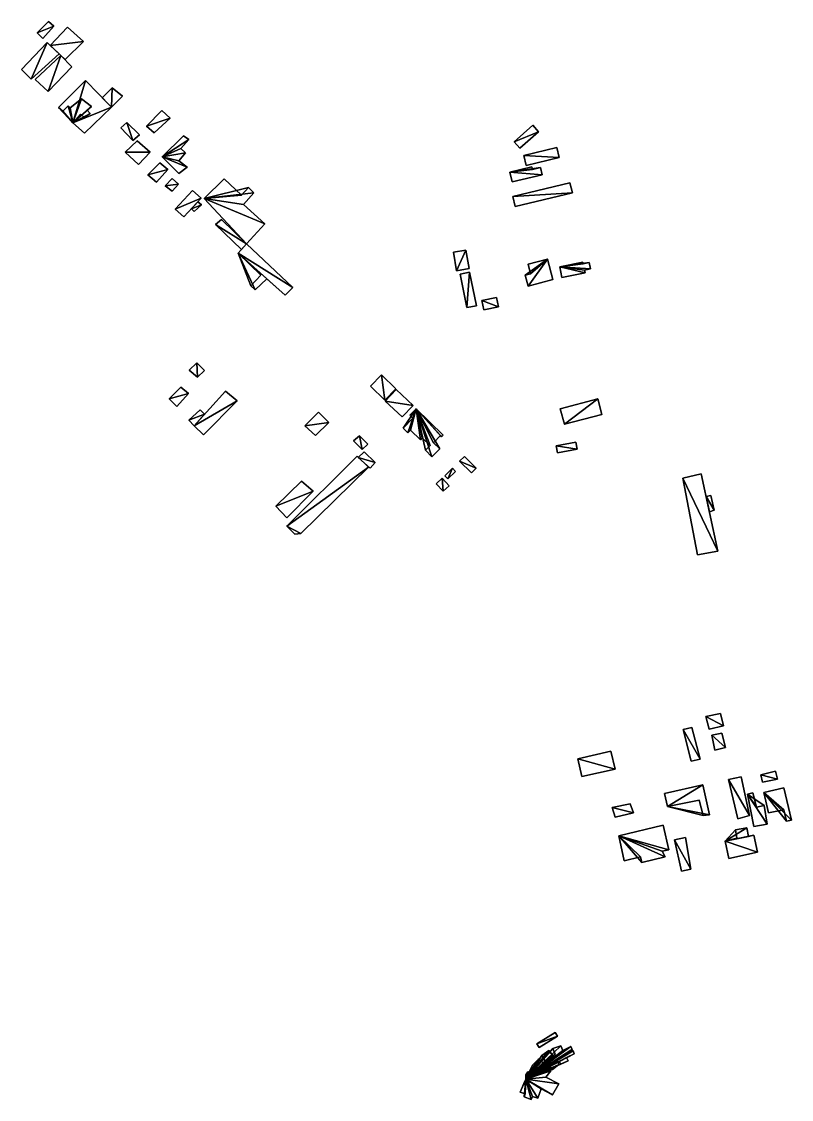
# Model space of a CAD drawing. Header units: metres. Extents: x -3947 to 4280, y -3529 to 2326.
# Drawn here: x 2028 to 3004, y 776 to 2143 of the extents above; entities that cross this region are included whole.
import ezdxf

# ---------------------------------------------------------------- set-up
doc = ezdxf.new("R2010")
doc.units = ezdxf.units.M

msp = doc.modelspace()

# ---------------------------------------------------------------- linework, layer by layer
at = {"layer": 'MUROS'}
for points in [[(2047.2, 2128.4), (2061.6, 2142.8), (2061.6, 2142.8, 8), (2047.2, 2128.4, 8)], [(2068.6, 2136.8), (2054.3, 2121.5), (2054.3, 2121.5, 8), (2068.6, 2136.8, 8)], [(2061.6, 2142.8), (2068.6, 2136.8), (2068.6, 2136.8, 8), (2061.6, 2142.8, 8)], [(2063.7, 2112.6), (2085.6, 2135.6), (2085.6, 2135.6, 8), (2063.7, 2112.6, 8)], [(2085.6, 2135.6), (2106, 2117.6), (2106, 2117.6, 8), (2085.6, 2135.6, 8)], [(2054.3, 2121.5), (2047.2, 2128.4), (2047.2, 2128.4, 8), (2054.3, 2121.5, 8)], [(2060, 2116.1), (2027.5, 2081.9), (2027.5, 2081.9, 8), (2060, 2116.1, 8)], [(2075, 2101.9), (2060, 2116.1), (2060, 2116.1, 8), (2075, 2101.9, 8)], [(2082.6, 2094.6), (2063.7, 2112.6), (2063.7, 2112.6, 8), (2082.6, 2094.6, 8)], [(2106, 2117.6), (2082.6, 2094.6), (2082.6, 2094.6, 8), (2106, 2117.6, 8)], [(2039.7, 2069.6), (2075, 2101.9), (2075, 2101.9, 8), (2039.7, 2069.6, 8)], [(2077.1, 2099.8), (2044.8, 2069.3), (2044.8, 2069.3, 8), (2077.1, 2099.8, 8)], [(2091.4, 2085.6), (2077.1, 2099.8), (2077.1, 2099.8, 8), (2091.4, 2085.6, 8)], [(2027.5, 2081.9), (2039.7, 2069.6), (2039.7, 2069.6, 8), (2027.5, 2081.9, 8)], [(2061.1, 2054.1), (2091.4, 2085.6), (2091.4, 2085.6, 8), (2061.1, 2054.1, 8)], [(2044.8, 2069.3), (2061.1, 2054.1), (2061.1, 2054.1, 8), (2044.8, 2069.3, 8)], [(2108.5, 2068.1), (2074.3, 2033.7), (2074.3, 2033.7, 8), (2108.5, 2068.1, 8)], [(2141.6, 2034.2), (2108.5, 2068.1), (2108.5, 2068.1, 8), (2141.6, 2034.2, 8)], [(2129.9, 2046.2), (2142.6, 2059), (2142.6, 2059, 8), (2129.9, 2046.2, 8)], [(2142.6, 2059), (2155.3, 2048.4), (2155.3, 2048.4, 8), (2142.6, 2059, 8)], [(2079.8, 2029.2), (2086.8, 2035.9), (2086.8, 2035.9, 8), (2079.8, 2029.2, 8)], [(2086.8, 2035.9), (2089.1, 2033.6), (2089.1, 2033.6, 8), (2086.8, 2035.9, 8)], [(2089.1, 2033.6), (2103.4, 2045), (2103.4, 2045, 8), (2089.1, 2033.6, 8)], [(2103.4, 2045), (2116.2, 2035), (2116.2, 2035, 8), (2103.4, 2045, 8)], [(2141.6, 2034.2), (2129.9, 2046.2), (2129.9, 2046.2, 8), (2141.6, 2034.2, 8)], [(2155.3, 2048.4), (2141.6, 2034.2), (2141.6, 2034.2, 8), (2155.3, 2048.4, 8)], [(2074.3, 2033.7), (2079.8, 2029.2), (2079.8, 2029.2, 8), (2074.3, 2033.7, 8)], [(2102.4, 2025.4), (2092.4, 2014.5), (2092.4, 2014.5, 8), (2102.4, 2025.4, 8)], [(2107.1, 2021.2), (2102.4, 2025.4), (2102.4, 2025.4, 8), (2107.1, 2021.2, 8)], [(2114.3, 2026.1), (2107.1, 2021.2), (2107.1, 2021.2, 8), (2114.3, 2026.1, 8)], [(2107.2, 2001.5), (2141.6, 2034.2), (2141.6, 2034.2, 8), (2107.2, 2001.5, 8)], [(2116.2, 2035), (2110.6, 2030.3), (2110.6, 2030.3, 8), (2116.2, 2035, 8)], [(2110.6, 2030.3), (2114.3, 2026.1), (2114.3, 2026.1, 8), (2110.6, 2030.3, 8)], [(2205.2, 2030), (2185.9, 2010.1), (2185.9, 2010.1, 8), (2205.2, 2030, 8)], [(2216.1, 2020.5), (2205.2, 2030), (2205.2, 2030, 8), (2216.1, 2020.5, 8)], [(2092.4, 2014.5), (2107.2, 2001.5), (2107.2, 2001.5, 8), (2092.4, 2014.5, 8)], [(2161.1, 2015), (2153.3, 2007.9), (2153.3, 2007.9, 15), (2161.1, 2015, 15)], [(2177, 1999.3), (2161.1, 2015), (2161.1, 2015, 15), (2177, 1999.3, 15)], [(2185.9, 2010.1), (2195.8, 2001.6), (2195.8, 2001.6, 8), (2185.9, 2010.1, 8)], [(2195.8, 2001.6), (2216.1, 2020.5), (2216.1, 2020.5, 8), (2195.8, 2001.6, 8)], [(2652, 1990.5), (2675.7, 2011.4), (2675.7, 2011.4, 5), (2652, 1990.5, 5)], [(2675.7, 2011.4), (2683, 2003.1), (2683, 2003.1, 5), (2675.7, 2011.4, 5)], [(2153.3, 2007.9), (2168.5, 1992.1), (2168.5, 1992.1, 15), (2153.3, 2007.9, 15)], [(2168.5, 1992.1), (2177, 1999.3), (2177, 1999.3, 15), (2168.5, 1992.1, 15)], [(2205.6, 1971.2), (2232.7, 1998.1), (2232.7, 1998.1, 8), (2205.6, 1971.2, 8)], [(2232.7, 1998.1), (2239.7, 1993.5), (2239.7, 1993.5, 8), (2232.7, 1998.1, 8)], [(2683, 2003.1), (2659.3, 1982.2), (2659.3, 1982.2, 5), (2683, 2003.1, 5)], [(2174.3, 1991.6), (2158.7, 1977.1), (2158.7, 1977.1, 8), (2174.3, 1991.6, 8)], [(2190.4, 1977.1), (2174.3, 1991.6), (2174.3, 1991.6, 8), (2190.4, 1977.1, 8)], [(2239.7, 1993.5), (2229.4, 1981.8), (2229.4, 1981.8, 8), (2239.7, 1993.5, 8)], [(2229.4, 1981.8), (2235.5, 1976.4), (2235.5, 1976.4, 8), (2229.4, 1981.8, 8)], [(2659.3, 1982.2), (2652, 1990.5), (2652, 1990.5, 5), (2659.3, 1982.2, 5)], [(2664.4, 1972.9), (2706.3, 1983.1), (2706.3, 1983.1, 5), (2664.4, 1972.9, 5)], [(2706.3, 1983.1), (2709.3, 1970.5), (2709.3, 1970.5, 5), (2706.3, 1983.1, 5)], [(2158.7, 1977.1), (2175.7, 1961.5), (2175.7, 1961.5, 8), (2158.7, 1977.1, 8)], [(2175.7, 1961.5), (2190.4, 1977.1), (2190.4, 1977.1, 8), (2175.7, 1961.5, 8)], [(2226.9, 1950.3), (2205.6, 1971.2), (2205.6, 1971.2, 8), (2226.9, 1950.3, 8)], [(2235.5, 1976.4), (2227.1, 1966.4), (2227.1, 1966.4, 8), (2235.5, 1976.4, 8)], [(2667.5, 1960.4), (2664.4, 1972.9), (2664.4, 1972.9, 5), (2667.5, 1960.4, 5)], [(2709.3, 1970.5), (2667.5, 1960.4), (2667.5, 1960.4, 5), (2709.3, 1970.5, 5)], [(2203, 1963.6), (2187.6, 1948.6), (2187.6, 1948.6, 8), (2203, 1963.6, 8)], [(2198.8, 1939.1), (2213.1, 1955.2), (2213.1, 1955.2, 8), (2198.8, 1939.1, 8)], [(2213.1, 1955.2), (2203, 1963.6), (2203, 1963.6, 8), (2213.1, 1955.2, 8)], [(2237.6, 1958.2), (2226.9, 1950.3), (2226.9, 1950.3, 8), (2237.6, 1958.2, 8)], [(2227.1, 1966.4), (2237.6, 1958.2), (2237.6, 1958.2, 8), (2227.1, 1966.4, 8)], [(2646.8, 1951.8), (2674.6, 1958.5), (2674.6, 1958.5, 5), (2646.8, 1951.8, 5)], [(2674.6, 1958.5), (2675.3, 1955.4), (2675.3, 1955.4, 5), (2674.6, 1958.5, 5)], [(2675.3, 1955.4), (2685.4, 1957.8), (2685.4, 1957.8, 5), (2675.3, 1955.4, 5)], [(2685.4, 1957.8), (2687.6, 1948.7), (2687.6, 1948.7, 5), (2685.4, 1957.8, 5)], [(2187.6, 1948.6), (2198.8, 1939.1), (2198.8, 1939.1, 8), (2187.6, 1948.6, 8)], [(2218.4, 1944), (2209.6, 1934.4), (2209.6, 1934.4, 8), (2218.4, 1944, 8)], [(2226.4, 1936.5), (2218.4, 1944), (2218.4, 1944, 8), (2226.4, 1936.5, 8)], [(2284.3, 1943.5), (2258.9, 1918.6), (2258.9, 1918.6, 8), (2284.3, 1943.5, 8)], [(2306.2, 1922.7), (2284.3, 1943.5), (2284.3, 1943.5, 8), (2306.2, 1922.7, 8)], [(2649.7, 1939.7), (2646.8, 1951.8), (2646.8, 1951.8, 5), (2649.7, 1939.7, 5)], [(2687.6, 1948.7), (2649.7, 1939.7), (2649.7, 1939.7, 5), (2687.6, 1948.7, 5)], [(2209.6, 1934.4), (2218.4, 1927.9), (2218.4, 1927.9, 8), (2209.6, 1934.4, 8)], [(2218.4, 1927.9), (2226.4, 1936.5), (2226.4, 1936.5, 8), (2218.4, 1927.9, 8)], [(2244.4, 1928.7), (2222.2, 1905.1), (2222.2, 1905.1, 8), (2244.4, 1928.7, 8)], [(2255.3, 1918.8), (2244.4, 1928.7), (2244.4, 1928.7, 8), (2255.3, 1918.8, 8)], [(2315.4, 1932.4), (2306.2, 1922.7), (2306.2, 1922.7, 8), (2315.4, 1932.4, 8)], [(2321.9, 1925.8), (2315.4, 1932.4), (2315.4, 1932.4, 8), (2321.9, 1925.8, 8)], [(2650.5, 1921.2), (2722.9, 1938.5), (2722.9, 1938.5, 5), (2650.5, 1921.2, 5)], [(2722.9, 1938.5), (2726, 1925.7), (2726, 1925.7, 5), (2722.9, 1938.5, 5)], [(2233.4, 1895.4), (2255.3, 1918.8), (2255.3, 1918.8, 8), (2233.4, 1895.4, 8)], [(2251.1, 1914.3), (2242.8, 1905.4), (2242.8, 1905.4, 8), (2251.1, 1914.3, 8)], [(2255.6, 1910.6), (2251.1, 1914.3), (2251.1, 1914.3, 8), (2255.6, 1910.6, 8)], [(2258.9, 1918.6), (2312.7, 1860.9), (2312.7, 1860.9, 8), (2258.9, 1918.6, 8)], [(2309, 1911.1), (2321.9, 1925.8), (2321.9, 1925.8, 8), (2309, 1911.1, 8)], [(2653.5, 1908.5), (2650.5, 1921.2), (2650.5, 1921.2, 5), (2653.5, 1908.5, 5)], [(2726, 1925.7), (2653.5, 1908.5), (2653.5, 1908.5, 5), (2726, 1925.7, 5)], [(2222.2, 1905.1), (2233.4, 1895.4), (2233.4, 1895.4, 8), (2222.2, 1905.1, 8)], [(2242.8, 1905.4), (2246.5, 1902.2), (2246.5, 1902.2, 8), (2242.8, 1905.4, 8)], [(2246.5, 1902.2), (2255.6, 1910.6), (2255.6, 1910.6, 8), (2246.5, 1902.2, 8)], [(2335.9, 1886.5), (2309, 1911.1), (2309, 1911.1, 8), (2335.9, 1886.5, 8)], [(2281.2, 1891.7), (2273.3, 1885.4), (2273.3, 1885.4, 8), (2281.2, 1891.7, 8)], [(2312.7, 1860.9), (2281.2, 1891.7), (2281.2, 1891.7, 8), (2312.7, 1860.9, 8)], [(2312.7, 1860.9), (2335.9, 1886.5), (2335.9, 1886.5, 8), (2312.7, 1860.9, 8)], [(2273.3, 1885.4), (2306.4, 1854), (2306.4, 1854, 8), (2273.3, 1885.4, 8)], [(2302, 1849.2), (2312.7, 1860.9), (2312.7, 1860.9, 8), (2302, 1849.2, 8)], [(2306.4, 1854), (2312.7, 1860.9), (2312.7, 1860.9, 8), (2306.4, 1854, 8)], [(2312.7, 1860.9), (2371.4, 1805.7), (2371.4, 1805.7, 8), (2312.7, 1860.9, 8)], [(2330.7, 1821.2), (2302, 1849.2), (2302, 1849.2, 8), (2330.7, 1821.2, 8)], [(2575, 1850.4), (2591, 1853.1), (2591, 1853.1, 5), (2575, 1850.4, 5)], [(2579, 1826.8), (2575, 1850.4), (2575, 1850.4, 5), (2579, 1826.8, 5)], [(2591, 1853.1), (2595, 1829.6), (2595, 1829.6, 5), (2591, 1853.1, 5)], [(2669.7, 1835.1), (2694.4, 1841.6), (2694.4, 1841.6, 5), (2669.7, 1835.1, 5)], [(2672.8, 1823.2), (2669.7, 1835.1), (2669.7, 1835.1, 5), (2672.8, 1823.2, 5)], [(2694.4, 1841.6), (2701.1, 1815.8), (2701.1, 1815.8, 5), (2694.4, 1841.6, 5)], [(2710, 1831.9), (2739.2, 1837.9), (2739.2, 1837.9, 5), (2710, 1831.9, 5)], [(2712.7, 1818.4), (2710, 1831.9), (2710, 1831.9, 5), (2712.7, 1818.4, 5)], [(2739.2, 1837.9), (2739.7, 1835.9), (2739.7, 1835.9, 5), (2739.2, 1837.9, 5)], [(2739.7, 1835.9), (2747.2, 1837.4), (2747.2, 1837.4, 5), (2739.7, 1835.9, 5)], [(2747.2, 1837.4), (2748.8, 1829.3), (2748.8, 1829.3, 5), (2747.2, 1837.4, 5)], [(2318.3, 1807.6), (2330.7, 1821.2), (2330.7, 1821.2, 8), (2318.3, 1807.6, 8)], [(2595, 1829.6), (2579, 1826.8), (2579, 1826.8, 5), (2595, 1829.6, 5)], [(2583.5, 1822.6), (2595.5, 1825.1), (2595.5, 1825.1, 5), (2583.5, 1822.6, 5)], [(2592.3, 1780.2), (2583.5, 1822.6), (2583.5, 1822.6, 5), (2592.3, 1780.2, 5)], [(2595.5, 1825.1), (2604.3, 1782.6), (2604.3, 1782.6, 5), (2595.5, 1825.1, 5)], [(2666.1, 1821.4), (2672.8, 1823.2), (2672.8, 1823.2, 5), (2666.1, 1821.4, 5)], [(2669.7, 1807.5), (2666.1, 1821.4), (2666.1, 1821.4, 5), (2669.7, 1807.5, 5)], [(2742, 1824.4), (2712.7, 1818.4), (2712.7, 1818.4, 5), (2742, 1824.4, 5)], [(2748.8, 1829.3), (2741.3, 1827.8), (2741.3, 1827.8, 5), (2748.8, 1829.3, 5)], [(2741.3, 1827.8), (2742, 1824.4), (2742, 1824.4, 5), (2741.3, 1827.8, 5)], [(2323.9, 1802.7), (2318.3, 1807.6), (2318.3, 1807.6, 8), (2323.9, 1802.7, 8)], [(2338.6, 1816.5), (2323.9, 1802.7), (2323.9, 1802.7, 8), (2338.6, 1816.5, 8)], [(2361.9, 1796.1), (2338.6, 1816.5), (2338.6, 1816.5, 8), (2361.9, 1796.1, 8)], [(2371.4, 1805.7), (2361.9, 1796.1), (2361.9, 1796.1, 8), (2371.4, 1805.7, 8)], [(2701.1, 1815.8), (2669.7, 1807.5), (2669.7, 1807.5, 5), (2701.1, 1815.8, 5)], [(2611.3, 1789.4), (2629.9, 1793.2), (2629.9, 1793.2, 5), (2611.3, 1789.4, 5)], [(2629.9, 1793.2), (2632.4, 1781.1), (2632.4, 1781.1, 5), (2629.9, 1793.2, 5)], [(2604.3, 1782.6), (2592.3, 1780.2), (2592.3, 1780.2, 5), (2604.3, 1782.6, 5)], [(2613.8, 1777.3), (2611.3, 1789.4), (2611.3, 1789.4, 5), (2613.8, 1777.3, 5)], [(2632.4, 1781.1), (2613.8, 1777.3), (2613.8, 1777.3, 5), (2632.4, 1781.1, 5)], [(2249.9, 1710.4), (2240.2, 1701.1), (2240.2, 1701.1, 8), (2249.9, 1710.4, 8)], [(2259.6, 1700.7), (2249.9, 1710.4), (2249.9, 1710.4, 8), (2259.6, 1700.7, 8)], [(2240.2, 1701.1), (2250.5, 1692), (2250.5, 1692, 8), (2240.2, 1701.1, 8)], [(2250.5, 1692), (2259.6, 1700.7), (2259.6, 1700.7, 8), (2250.5, 1692, 8)], [(2470, 1680.6), (2483.7, 1694.9), (2483.7, 1694.9, 5), (2470, 1680.6, 5)], [(2483.7, 1694.9), (2502, 1677.3), (2502, 1677.3, 5), (2483.7, 1694.9, 5)], [(2488.3, 1663), (2470, 1680.6), (2470, 1680.6, 5), (2488.3, 1663, 5)], [(2229.3, 1679.4), (2214.6, 1664.4), (2214.6, 1664.4, 8), (2229.3, 1679.4, 8)], [(2224.6, 1654.9), (2239.2, 1671.2), (2239.2, 1671.2, 8), (2224.6, 1654.9, 8)], [(2239.2, 1671.2), (2229.3, 1679.4), (2229.3, 1679.4, 8), (2239.2, 1671.2, 8)], [(2286, 1674.4), (2246.5, 1630.4), (2246.5, 1630.4, 8), (2286, 1674.4, 8)], [(2301, 1662), (2286, 1674.4), (2286, 1674.4, 8), (2301, 1662, 8)], [(2502, 1677.3), (2488.3, 1663), (2488.3, 1663, 5), (2502, 1677.3, 5)], [(2488.7, 1661.8), (2502.5, 1676.5), (2502.5, 1676.5, 5), (2488.7, 1661.8, 5)], [(2502.5, 1676.5), (2523.9, 1656.2), (2523.9, 1656.2, 5), (2502.5, 1676.5, 5)], [(2214.6, 1664.4), (2224.6, 1654.9), (2224.6, 1654.9, 8), (2214.6, 1664.4, 8)], [(2258.3, 1618.9), (2301, 1662), (2301, 1662, 8), (2258.3, 1618.9, 8)], [(2510, 1641.6), (2488.7, 1661.8), (2488.7, 1661.8, 5), (2510, 1641.6, 5)], [(2523.9, 1656.2), (2510, 1641.6), (2510, 1641.6, 5), (2523.9, 1656.2, 5)], [(2710.6, 1652.1), (2758, 1664.7), (2758, 1664.7, 5), (2710.6, 1652.1, 5)], [(2758, 1664.7), (2763.2, 1644.9), (2763.2, 1644.9, 5), (2758, 1664.7, 5)], [(2239.8, 1637.6), (2253.8, 1650.8), (2253.8, 1650.8, 8), (2239.8, 1637.6, 8)], [(2259.6, 1645), (2246.5, 1630.4), (2246.5, 1630.4, 8), (2259.6, 1645, 8)], [(2253.8, 1650.8), (2259.6, 1645), (2259.6, 1645, 8), (2253.8, 1650.8, 8)], [(2386.9, 1630.5), (2404.2, 1647.8), (2404.2, 1647.8, 5), (2386.9, 1630.5, 5)], [(2404.2, 1647.8), (2417.2, 1634.4), (2417.2, 1634.4, 5), (2404.2, 1647.8, 5)], [(2511.2, 1627.4), (2523.7, 1640.1), (2523.7, 1640.1, 5), (2511.2, 1627.4, 5)], [(2520, 1643.8), (2528, 1651.9), (2528, 1651.9, 5), (2520, 1643.8, 5)], [(2523.7, 1640.1), (2520, 1643.8), (2520, 1643.8, 5), (2523.7, 1640.1, 5)], [(2528, 1651.9), (2562, 1618.5), (2562, 1618.5, 5), (2528, 1651.9, 5)], [(2715.9, 1632.3), (2710.6, 1652.1), (2710.6, 1652.1, 5), (2715.9, 1632.3, 5)], [(2763.2, 1644.9), (2715.9, 1632.3), (2715.9, 1632.3, 5), (2763.2, 1644.9, 5)], [(2246.5, 1630.4), (2239.8, 1637.6), (2239.8, 1637.6, 8), (2246.5, 1630.4, 8)], [(2246.5, 1630.4), (2258.3, 1618.9), (2258.3, 1618.9, 8), (2246.5, 1630.4, 8)], [(2400.1, 1618.1), (2386.9, 1630.5), (2386.9, 1630.5, 5), (2400.1, 1618.1, 5)], [(2417.2, 1634.4), (2400.1, 1618.1), (2400.1, 1618.1, 5), (2417.2, 1634.4, 5)], [(2517.3, 1621.5), (2511.2, 1627.4), (2511.2, 1627.4, 5), (2517.3, 1621.5, 5)], [(2455.9, 1617.8), (2448.2, 1611.4), (2448.2, 1611.4, 5), (2455.9, 1617.8, 5)], [(2466.6, 1607.3), (2455.9, 1617.8), (2455.9, 1617.8, 5), (2466.6, 1607.3, 5)], [(2520.7, 1625), (2517.3, 1621.5), (2517.3, 1621.5, 5), (2520.7, 1625, 5)], [(2533.2, 1612.7), (2520.7, 1625), (2520.7, 1625, 5), (2533.2, 1612.7, 5)], [(2535.6, 1615.2), (2533.2, 1612.7), (2533.2, 1612.7, 5), (2535.6, 1615.2, 5)], [(2545.6, 1605.4), (2535.6, 1615.2), (2535.6, 1615.2, 5), (2545.6, 1605.4, 5)], [(2558.6, 1618), (2549.7, 1609), (2549.7, 1609, 5), (2558.6, 1618, 5)], [(2560.1, 1616.5), (2558.6, 1618), (2558.6, 1618, 5), (2560.1, 1616.5, 5)], [(2562, 1618.5), (2560.1, 1616.5), (2560.1, 1616.5, 5), (2562, 1618.5, 5)], [(2448.2, 1611.4), (2459.2, 1600.4), (2459.2, 1600.4, 5), (2448.2, 1611.4, 5)], [(2459.2, 1600.4), (2466.6, 1607.3), (2466.6, 1607.3, 5), (2459.2, 1600.4, 5)], [(2539.6, 1599.3), (2545.6, 1605.4), (2545.6, 1605.4, 5), (2539.6, 1599.3, 5)], [(2547.8, 1591.2), (2539.6, 1599.3), (2539.6, 1599.3, 5), (2547.8, 1591.2, 5)], [(2557.7, 1601.2), (2547.8, 1591.2), (2547.8, 1591.2, 5), (2557.7, 1601.2, 5)], [(2549.7, 1609), (2557.7, 1601.2), (2557.7, 1601.2, 5), (2549.7, 1609, 5)], [(2705.3, 1604.8), (2730.2, 1609.5), (2730.2, 1609.5, 5), (2705.3, 1604.8, 5)], [(2706.9, 1596.1), (2705.3, 1604.8), (2705.3, 1604.8, 5), (2706.9, 1596.1, 5)], [(2731.9, 1600.8), (2706.9, 1596.1), (2706.9, 1596.1, 5), (2731.9, 1600.8, 5)], [(2730.2, 1609.5), (2731.9, 1600.8), (2731.9, 1600.8, 5), (2730.2, 1609.5, 5)], [(2452.9, 1591.7), (2363.8, 1503.3), (2363.8, 1503.3, 5), (2452.9, 1591.7, 5)], [(2467.5, 1577.9), (2452.9, 1591.7), (2452.9, 1591.7, 5), (2467.5, 1577.9, 5)], [(2454.3, 1590.4), (2461.8, 1597.5), (2461.8, 1597.5, 5), (2454.3, 1590.4, 5)], [(2469.7, 1576.6), (2454.3, 1590.4), (2454.3, 1590.4, 5), (2469.7, 1576.6, 5)], [(2461.8, 1597.5), (2475.9, 1583.7), (2475.9, 1583.7, 5), (2461.8, 1597.5, 5)], [(2583, 1585.5), (2589, 1591.5), (2589, 1591.5, 5), (2583, 1585.5, 5)], [(2597.9, 1570.7), (2583, 1585.5), (2583, 1585.5, 5), (2597.9, 1570.7, 5)], [(2589, 1591.5), (2603.9, 1576.7), (2603.9, 1576.7, 5), (2589, 1591.5, 5)], [(2381.7, 1494), (2467.5, 1577.9), (2467.5, 1577.9, 5), (2381.7, 1494, 5)], [(2475.9, 1583.7), (2469.7, 1576.6), (2469.7, 1576.6, 5), (2475.9, 1583.7, 5)], [(2564, 1567.1), (2574, 1576.6), (2574, 1576.6, 5), (2564, 1567.1, 5)], [(2577.9, 1572.4), (2568, 1563), (2568, 1563, 5), (2577.9, 1572.4, 5)], [(2574, 1576.6), (2577.9, 1572.4), (2577.9, 1572.4, 5), (2574, 1576.6, 5)], [(2603.9, 1576.7), (2597.9, 1570.7), (2597.9, 1570.7, 5), (2603.9, 1576.7, 5)], [(2350, 1528.5), (2382.6, 1560.1), (2382.6, 1560.1, 5), (2350, 1528.5, 5)], [(2382.6, 1560.1), (2397.1, 1547.4), (2397.1, 1547.4, 5), (2382.6, 1560.1, 5)], [(2553.2, 1557), (2560.9, 1564.2), (2560.9, 1564.2, 5), (2553.2, 1557, 5)], [(2560.9, 1564.2), (2569.8, 1554.5), (2569.8, 1554.5, 5), (2560.9, 1564.2, 5)], [(2568, 1563), (2564, 1567.1), (2564, 1567.1, 5), (2568, 1563, 5)], [(2889.2, 1569.7), (2865.8, 1564.2), (2865.8, 1564.2, 5), (2889.2, 1569.7, 5)], [(2865.8, 1564.2), (2884.4, 1466.8), (2884.4, 1466.8, 5), (2865.8, 1564.2, 5)], [(2910.3, 1471.5), (2889.2, 1569.7), (2889.2, 1569.7, 5), (2910.3, 1471.5, 5)], [(2397.1, 1547.4), (2363.7, 1513.8), (2363.7, 1513.8, 5), (2397.1, 1547.4, 5)], [(2562.1, 1547.4), (2553.2, 1557), (2553.2, 1557, 5), (2562.1, 1547.4, 5)], [(2569.8, 1554.5), (2562.1, 1547.4), (2562.1, 1547.4, 5), (2569.8, 1554.5, 5)], [(2895.5, 1540.6), (2901.6, 1542.1), (2901.6, 1542.1, 5), (2895.5, 1540.6, 5)], [(2899.6, 1521.2), (2895.5, 1540.6), (2895.5, 1540.6, 5), (2899.6, 1521.2, 5)], [(2901.6, 1542.1), (2905.9, 1523.4), (2905.9, 1523.4, 5), (2901.6, 1542.1, 5)], [(2363.7, 1513.8), (2350, 1528.5), (2350, 1528.5, 5), (2363.7, 1513.8, 5)], [(2905.9, 1523.4), (2899.6, 1521.2), (2899.6, 1521.2, 5), (2905.9, 1523.4, 5)], [(2363.8, 1503.3), (2374, 1493.2), (2374, 1493.2, 5), (2363.8, 1503.3, 5)], [(2374, 1493.2), (2381.7, 1494), (2381.7, 1494, 5), (2374, 1493.2, 5)], [(2884.4, 1466.8), (2910.3, 1471.5), (2910.3, 1471.5, 5), (2884.4, 1466.8, 5)], [(2913.6, 1265.9), (2895.1, 1261.8), (2895.1, 1261.8, 8), (2913.6, 1265.9, 8)], [(2895.1, 1261.8), (2899.5, 1245.8), (2899.5, 1245.8, 8), (2895.1, 1261.8, 8)], [(2917.5, 1250.2), (2913.6, 1265.9), (2913.6, 1265.9, 8), (2917.5, 1250.2, 8)], [(2877.6, 1248), (2866.6, 1245.5), (2866.6, 1245.5, 8), (2877.6, 1248, 8)], [(2866.6, 1245.5), (2876.5, 1205.5), (2876.5, 1205.5, 8), (2866.6, 1245.5, 8)], [(2887.8, 1208), (2877.6, 1248), (2877.6, 1248, 8), (2887.8, 1208, 8)], [(2899.5, 1245.8), (2917.5, 1250.2), (2917.5, 1250.2, 8), (2899.5, 1245.8, 8)], [(2915.6, 1240.8), (2902.9, 1238.1), (2902.9, 1238.1, 8), (2915.6, 1240.8, 8)], [(2902.9, 1238.1), (2906.7, 1219.3), (2906.7, 1219.3, 8), (2902.9, 1238.1, 8)], [(2920.2, 1222.6), (2915.6, 1240.8), (2915.6, 1240.8, 8), (2920.2, 1222.6, 8)], [(2733, 1208.2), (2774.6, 1218.1), (2774.6, 1218.1, 8), (2733, 1208.2, 8)], [(2774.6, 1218.1), (2780.2, 1195.1), (2780.2, 1195.1, 8), (2774.6, 1218.1, 8)], [(2906.7, 1219.3), (2920.2, 1222.6), (2920.2, 1222.6, 8), (2906.7, 1219.3, 8)], [(2737.9, 1185.7), (2733, 1208.2), (2733, 1208.2, 8), (2737.9, 1185.7, 8)], [(2876.5, 1205.5), (2887.8, 1208), (2887.8, 1208, 8), (2876.5, 1205.5, 8)], [(2780.2, 1195.1), (2737.9, 1185.7), (2737.9, 1185.7, 8), (2780.2, 1195.1, 8)], [(2983.3, 1192.6), (2964.7, 1188.1), (2964.7, 1188.1, 8), (2983.3, 1192.6, 8)], [(2986.2, 1182.6), (2983.3, 1192.6), (2983.3, 1192.6, 8), (2986.2, 1182.6, 8)], [(2891.5, 1175.1), (2842.8, 1164.5), (2842.8, 1164.5, 8), (2891.5, 1175.1, 8)], [(2900, 1137.4), (2891.5, 1175.1), (2891.5, 1175.1, 8), (2900, 1137.4, 8)], [(2939.9, 1185.6), (2923.9, 1182.1), (2923.9, 1182.1, 8), (2939.9, 1185.6, 8)], [(2923.9, 1182.1), (2935.6, 1132.4), (2935.6, 1132.4, 8), (2923.9, 1182.1, 8)], [(2950.6, 1136.3), (2939.9, 1185.6), (2939.9, 1185.6, 8), (2950.6, 1136.3, 8)], [(2964.7, 1188.1), (2967.1, 1178.6), (2967.1, 1178.6, 8), (2964.7, 1188.1, 8)], [(2967.1, 1178.6), (2986.2, 1182.6), (2986.2, 1182.6, 8), (2967.1, 1178.6, 8)], [(2842.8, 1164.5), (2846.4, 1147.8), (2846.4, 1147.8, 8), (2842.8, 1164.5, 8)], [(2954.7, 1165.3), (2947.8, 1163.5), (2947.8, 1163.5, 8), (2954.7, 1165.3, 8)], [(2947.8, 1163.5), (2955.8, 1122.5), (2955.8, 1122.5, 8), (2947.8, 1163.5, 8)], [(2959.2, 1146.9), (2954.7, 1165.3), (2954.7, 1165.3, 8), (2959.2, 1146.9, 8)], [(2994, 1171.5), (2968.7, 1165.7), (2968.7, 1165.7, 8), (2994, 1171.5, 8)], [(2968.7, 1165.7), (2974.5, 1139.8), (2974.5, 1139.8, 8), (2968.7, 1165.7, 8)], [(3003.7, 1130.4), (2994, 1171.5), (2994, 1171.5, 8), (3003.7, 1130.4, 8)], [(2799.2, 1151.4), (2776.4, 1146.6), (2776.4, 1146.6, 8), (2799.2, 1151.4, 8)], [(2803.4, 1139.7), (2799.2, 1151.4), (2799.2, 1151.4, 8), (2803.4, 1139.7, 8)], [(2846.4, 1147.8), (2886.6, 1156), (2886.6, 1156, 8), (2846.4, 1147.8, 8)], [(2886.6, 1156), (2891.9, 1136.6), (2891.9, 1136.6, 8), (2886.6, 1156, 8)], [(2969.1, 1149.1), (2959.2, 1146.9), (2959.2, 1146.9, 8), (2969.1, 1149.1, 8)], [(2973.1, 1125.6), (2969.1, 1149.1), (2969.1, 1149.1, 8), (2973.1, 1125.6, 8)], [(2776.4, 1146.6), (2780, 1134.1), (2780, 1134.1, 8), (2776.4, 1146.6, 8)], [(2780, 1134.1), (2803.4, 1139.7), (2803.4, 1139.7, 8), (2780, 1134.1, 8)], [(2891.9, 1136.6), (2900, 1137.4), (2900, 1137.4, 8), (2891.9, 1136.6, 8)], [(2935.6, 1132.4), (2950.6, 1136.3), (2950.6, 1136.3, 8), (2935.6, 1132.4, 8)], [(2974.5, 1139.8), (2994.2, 1143.5), (2994.2, 1143.5, 8), (2974.5, 1139.8, 8)], [(2994.2, 1143.5), (2997.5, 1129.3), (2997.5, 1129.3, 8), (2994.2, 1143.5, 8)], [(2841.2, 1124.2), (2784.8, 1110.5), (2784.8, 1110.5, 8), (2841.2, 1124.2, 8)], [(2848.1, 1092.8), (2841.2, 1124.2), (2841.2, 1124.2, 8), (2848.1, 1092.8, 8)], [(2947.1, 1120.9), (2932.6, 1118.2), (2932.6, 1118.2, 8), (2947.1, 1120.9, 8)], [(2949.4, 1109.8), (2947.1, 1120.9), (2947.1, 1120.9, 8), (2949.4, 1109.8, 8)], [(2955.8, 1122.5), (2973.1, 1125.6), (2973.1, 1125.6, 8), (2955.8, 1122.5, 8)], [(2997.5, 1129.3), (3003.7, 1130.4), (3003.7, 1130.4, 8), (2997.5, 1129.3, 8)], [(2784.8, 1110.5), (2791.7, 1078.8), (2791.7, 1078.8, 8), (2784.8, 1110.5, 8)], [(2855.5, 1105.7), (2869.5, 1108.5), (2869.5, 1108.5, 8), (2855.5, 1105.7, 8)], [(2869.5, 1108.5), (2876.3, 1068.3), (2876.3, 1068.3, 8), (2869.5, 1108.5, 8)], [(2934.3, 1107.7), (2919.7, 1103.9), (2919.7, 1103.9, 8), (2934.3, 1107.7, 8)], [(2932.6, 1118.2), (2934.3, 1107.7), (2934.3, 1107.7, 8), (2932.6, 1118.2, 8)], [(2956, 1111.4), (2949.4, 1109.8), (2949.4, 1109.8, 8), (2956, 1111.4, 8)], [(2960.6, 1089.9), (2956, 1111.4), (2956, 1111.4, 8), (2960.6, 1089.9, 8)], [(2864.2, 1065.7), (2855.5, 1105.7), (2855.5, 1105.7, 8), (2864.2, 1065.7, 8)], [(2919.7, 1103.9), (2924.5, 1081.8), (2924.5, 1081.8, 8), (2919.7, 1103.9, 8)], [(2791.7, 1078.8), (2812.3, 1083.9), (2812.3, 1083.9, 8), (2791.7, 1078.8, 8)], [(2812.3, 1083.9), (2814.2, 1076.9), (2814.2, 1076.9, 8), (2812.3, 1083.9, 8)], [(2814.2, 1076.9), (2843.4, 1083.9), (2843.4, 1083.9, 8), (2814.2, 1076.9, 8)], [(2839.9, 1091.2), (2848.1, 1092.8), (2848.1, 1092.8, 8), (2839.9, 1091.2, 8)], [(2843.4, 1083.9), (2839.9, 1091.2), (2839.9, 1091.2, 8), (2843.4, 1083.9, 8)], [(2924.5, 1081.8), (2960.6, 1089.9), (2960.6, 1089.9, 8), (2924.5, 1081.8, 8)], [(2876.3, 1068.3), (2864.2, 1065.7), (2864.2, 1065.7, 8), (2876.3, 1068.3, 8)], [(2704, 861.4), (2681, 846.9), (2681, 846.9, 14), (2704, 861.4, 14)], [(2707, 856.6), (2704, 861.4), (2704, 861.4, 14), (2707, 856.6, 14)], [(2684, 842.2), (2707, 856.6), (2707, 856.6, 14), (2684, 842.2, 14)], [(2681, 846.9), (2684, 842.2), (2684, 842.2, 14), (2681, 846.9, 14)], [(2696.2, 838.5), (2687.3, 832.1), (2687.3, 832.1, 14), (2696.2, 838.5, 14)], [(2701, 832.1), (2696.2, 838.5), (2696.2, 838.5, 14), (2701, 832.1, 14)], [(2704.3, 833.8), (2701, 832.1), (2701, 832.1, 14), (2704.3, 833.8, 14)], [(2711.1, 844.3), (2701.3, 841), (2701.3, 841, 14), (2711.1, 844.3, 14)], [(2701.3, 841), (2704.3, 833.8), (2704.3, 833.8, 14), (2701.3, 841, 14)], [(2714, 838.7), (2711.1, 844.3), (2711.1, 844.3, 14), (2714, 838.7, 14)], [(2723.9, 843.6), (2714, 838.7), (2714, 838.7, 14), (2723.9, 843.6, 14)], [(2718.4, 829.6), (2728.3, 834.5), (2728.3, 834.5, 14), (2718.4, 829.6, 14)], [(2725.7, 839.8), (2723.9, 843.6), (2723.9, 843.6, 14), (2725.7, 839.8, 14)], [(2723.9, 838.9), (2725.7, 839.8), (2725.7, 839.8, 14), (2723.9, 838.9, 14)], [(2724.6, 837.4), (2723.9, 838.9), (2723.9, 838.9, 14), (2724.6, 837.4, 14)], [(2726.8, 838.3), (2724.6, 837.4), (2724.6, 837.4, 14), (2726.8, 838.3, 14)], [(2728.3, 834.5), (2726.8, 838.3), (2726.8, 838.3, 14), (2728.3, 834.5, 14)], [(2683.3, 828.1), (2675.5, 820), (2675.5, 820, 14), (2683.3, 828.1, 14)], [(2675.5, 820), (2682, 813.5), (2682, 813.5, 14), (2675.5, 820, 14)], [(2688.8, 822.7), (2683.3, 828.1), (2683.3, 828.1, 14), (2688.8, 822.7, 14)], [(2687.3, 832.1), (2691.6, 825.2), (2691.6, 825.2, 14), (2687.3, 832.1, 14)], [(2691.6, 825.2), (2688.8, 822.7), (2688.8, 822.7, 14), (2691.6, 825.2, 14)], [(2700.6, 814.6), (2708.7, 820.7), (2708.7, 820.7, 14), (2700.6, 814.6, 14)], [(2707.1, 824), (2708.9, 824.8), (2708.9, 824.8, 14), (2707.1, 824, 14)], [(2708.7, 820.7), (2707.1, 824), (2707.1, 824, 14), (2708.7, 820.7, 14)], [(2708.9, 824.8), (2711.2, 821.4), (2711.2, 821.4, 14), (2708.9, 824.8, 14)], [(2711.2, 821.4), (2720.5, 825.5), (2720.5, 825.5, 14), (2711.2, 821.4, 14)], [(2720.5, 825.5), (2718.4, 829.6), (2718.4, 829.6, 14), (2720.5, 825.5, 14)], [(2669.3, 806.4), (2666.8, 802), (2666.8, 802, 14), (2669.3, 806.4, 14)], [(2669.3, 811.7), (2667, 807.7), (2667, 807.7, 14), (2669.3, 811.7, 14)], [(2667, 807.7), (2669.3, 806.4), (2669.3, 806.4, 14), (2667, 807.7, 14)], [(2671.5, 810.3), (2669.3, 811.7), (2669.3, 811.7, 14), (2671.5, 810.3, 14)], [(2673.8, 815), (2671.5, 810.3), (2671.5, 810.3, 14), (2673.8, 815, 14)], [(2680.3, 811.6), (2673.8, 815), (2673.8, 815, 14), (2680.3, 811.6, 14)], [(2682, 813.5), (2680.3, 811.6), (2680.3, 811.6, 14), (2682, 813.5, 14)], [(2692.3, 804.8), (2698.8, 812.8), (2698.8, 812.8, 14), (2692.3, 804.8, 14)], [(2696, 815.6), (2698, 817.5), (2698, 817.5, 14), (2696, 815.6, 14)], [(2698.8, 812.8), (2696, 815.6), (2696, 815.6, 14), (2698.8, 812.8, 14)], [(2698, 817.5), (2700.6, 814.6), (2700.6, 814.6, 14), (2698, 817.5, 14)], [(2664.3, 796.7), (2659.9, 785.9), (2659.9, 785.9, 14), (2664.3, 796.7, 14)], [(2669.3, 794.6), (2664.3, 796.7), (2664.3, 796.7, 14), (2669.3, 794.6, 14)], [(2666.8, 802), (2671.6, 799), (2671.6, 799, 14), (2666.8, 802, 14)], [(2671.6, 799), (2669.3, 794.6), (2669.3, 794.6, 14), (2671.6, 799, 14)], [(2708.6, 796.2), (2692.3, 804.8), (2692.3, 804.8, 14), (2708.6, 796.2, 14)], [(2700.9, 782.3), (2708.6, 796.2), (2708.6, 796.2, 14), (2700.9, 782.3, 14)], [(2659.9, 785.9), (2666.1, 783.4), (2666.1, 783.4, 14), (2659.9, 785.9, 14)], [(2666.1, 783.4), (2665, 779.8), (2665, 779.8, 14), (2666.1, 783.4, 14)], [(2665, 779.8), (2673.8, 776.5), (2673.8, 776.5, 14), (2665, 779.8, 14)], [(2673.8, 776.5), (2675.5, 780.4), (2675.5, 780.4, 14), (2673.8, 776.5, 14)], [(2675.5, 780.4), (2682.2, 778.3), (2682.2, 778.3, 14), (2675.5, 780.4, 14)], [(2682.2, 778.3), (2686.4, 790), (2686.4, 790, 14), (2682.2, 778.3, 14)], [(2686.4, 790), (2700.9, 782.3), (2700.9, 782.3, 14), (2686.4, 790, 14)]]:
    msp.add_3dface(points, dxfattribs=at)
at = {"layer": 'TECHOS'}
for points in [[(2047.2, 2128.4, 8), (2061.6, 2142.8, 8), (2068.6, 2136.8, 8)], [(2047.2, 2128.4, 8), (2068.6, 2136.8, 8), (2054.3, 2121.5, 8)], [(2063.7, 2112.6, 8), (2085.6, 2135.6, 8), (2106, 2117.6, 8)], [(2060, 2116.1, 8), (2027.5, 2081.9, 8), (2039.7, 2069.6, 8)], [(2060, 2116.1, 8), (2039.7, 2069.6, 8), (2075, 2101.9, 8)], [(2063.7, 2112.6, 8), (2106, 2117.6, 8), (2082.6, 2094.6, 8)], [(2077.1, 2099.8, 8), (2044.8, 2069.3, 8), (2061.1, 2054.1, 8)], [(2077.1, 2099.8, 8), (2061.1, 2054.1, 8), (2091.4, 2085.6, 8)], [(2092.4, 2014.5, 8), (2108.5, 2068.1, 8), (2074.3, 2033.7, 8)], [(2092.4, 2014.5, 8), (2141.6, 2034.2, 8), (2108.5, 2068.1, 8)], [(2142.6, 2059, 8), (2141.6, 2034.2, 8), (2129.9, 2046.2, 8)], [(2142.6, 2059, 8), (2155.3, 2048.4, 8), (2141.6, 2034.2, 8)], [(2092.4, 2014.5, 8), (2079.8, 2029.2, 8), (2086.8, 2035.9, 8)], [(2092.4, 2014.5, 8), (2086.8, 2035.9, 8), (2089.1, 2033.6, 8)], [(2092.4, 2014.5, 8), (2089.1, 2033.6, 8), (2103.4, 2045, 8)], [(2092.4, 2014.5, 8), (2103.4, 2045, 8), (2116.2, 2035, 8)], [(2092.4, 2014.5, 8), (2074.3, 2033.7, 8), (2079.8, 2029.2, 8)], [(2092.4, 2014.5, 8), (2116.2, 2035, 8), (2110.6, 2030.3, 8)], [(2092.4, 2014.5, 8), (2107.2, 2001.5, 8), (2141.6, 2034.2, 8)], [(2092.4, 2014.5, 8), (2110.6, 2030.3, 8), (2114.3, 2026.1, 8)], [(2092.4, 2014.5, 8), (2114.3, 2026.1, 8), (2107.1, 2021.2, 8)], [(2092.4, 2014.5, 8), (2107.1, 2021.2, 8), (2102.4, 2025.4, 8)], [(2185.9, 2010.1, 8), (2216.1, 2020.5, 8), (2205.2, 2030, 8)], [(2161.1, 2015, 15), (2153.3, 2007.9, 15), (2168.5, 1992.1, 15)], [(2161.1, 2015, 15), (2168.5, 1992.1, 15), (2177, 1999.3, 15)], [(2185.9, 2010.1, 8), (2195.8, 2001.6, 8), (2216.1, 2020.5, 8)], [(2652, 1990.5, 5), (2675.7, 2011.4, 5), (2683, 2003.1, 5)], [(2205.6, 1971.2, 8), (2232.7, 1998.1, 8), (2239.7, 1993.5, 8)], [(2652, 1990.5, 5), (2683, 2003.1, 5), (2659.3, 1982.2, 5)], [(2158.7, 1977.1, 8), (2190.4, 1977.1, 8), (2174.3, 1991.6, 8)], [(2205.6, 1971.2, 8), (2239.7, 1993.5, 8), (2229.4, 1981.8, 8)], [(2205.6, 1971.2, 8), (2229.4, 1981.8, 8), (2235.5, 1976.4, 8)], [(2664.4, 1972.9, 5), (2706.3, 1983.1, 5), (2709.3, 1970.5, 5)], [(2158.7, 1977.1, 8), (2175.7, 1961.5, 8), (2190.4, 1977.1, 8)], [(2205.6, 1971.2, 8), (2235.5, 1976.4, 8), (2227.1, 1966.4, 8)], [(2205.6, 1971.2, 8), (2227.1, 1966.4, 8), (2237.6, 1958.2, 8)], [(2205.6, 1971.2, 8), (2237.6, 1958.2, 8), (2226.9, 1950.3, 8)], [(2664.4, 1972.9, 5), (2709.3, 1970.5, 5), (2667.5, 1960.4, 5)], [(2187.6, 1948.6, 8), (2213.1, 1955.2, 8), (2203, 1963.6, 8)], [(2187.6, 1948.6, 8), (2198.8, 1939.1, 8), (2213.1, 1955.2, 8)], [(2646.8, 1951.8, 5), (2674.6, 1958.5, 5), (2675.3, 1955.4, 5)], [(2646.8, 1951.8, 5), (2675.3, 1955.4, 5), (2685.4, 1957.8, 5)], [(2646.8, 1951.8, 5), (2685.4, 1957.8, 5), (2687.6, 1948.7, 5)], [(2209.6, 1934.4, 8), (2226.4, 1936.5, 8), (2218.4, 1944, 8)], [(2258.9, 1918.6, 8), (2306.2, 1922.7, 8), (2284.3, 1943.5, 8)], [(2646.8, 1951.8, 5), (2687.6, 1948.7, 5), (2649.7, 1939.7, 5)], [(2209.6, 1934.4, 8), (2218.4, 1927.9, 8), (2226.4, 1936.5, 8)], [(2222.2, 1905.1, 8), (2255.3, 1918.8, 8), (2244.4, 1928.7, 8)], [(2258.9, 1918.6, 8), (2321.9, 1925.8, 8), (2315.4, 1932.4, 8)], [(2258.9, 1918.6, 8), (2315.4, 1932.4, 8), (2306.2, 1922.7, 8)], [(2650.5, 1921.2, 5), (2722.9, 1938.5, 5), (2726, 1925.7, 5)], [(2222.2, 1905.1, 8), (2233.4, 1895.4, 8), (2255.3, 1918.8, 8)], [(2242.8, 1905.4, 8), (2255.6, 1910.6, 8), (2251.1, 1914.3, 8)], [(2258.9, 1918.6, 8), (2309, 1911.1, 8), (2321.9, 1925.8, 8)], [(2258.9, 1918.6, 8), (2312.7, 1860.9, 8), (2335.9, 1886.5, 8)], [(2258.9, 1918.6, 8), (2335.9, 1886.5, 8), (2309, 1911.1, 8)], [(2650.5, 1921.2, 5), (2726, 1925.7, 5), (2653.5, 1908.5, 5)], [(2242.8, 1905.4, 8), (2246.5, 1902.2, 8), (2255.6, 1910.6, 8)], [(2273.3, 1885.4, 8), (2312.7, 1860.9, 8), (2281.2, 1891.7, 8)], [(2273.3, 1885.4, 8), (2306.4, 1854, 8), (2312.7, 1860.9, 8)], [(2302, 1849.2, 8), (2312.7, 1860.9, 8), (2371.4, 1805.7, 8)], [(2302, 1849.2, 8), (2371.4, 1805.7, 8), (2361.9, 1796.1, 8)], [(2302, 1849.2, 8), (2361.9, 1796.1, 8), (2338.6, 1816.5, 8)], [(2302, 1849.2, 8), (2338.6, 1816.5, 8), (2323.9, 1802.7, 8)], [(2302, 1849.2, 8), (2323.9, 1802.7, 8), (2318.3, 1807.6, 8)], [(2302, 1849.2, 8), (2318.3, 1807.6, 8), (2330.7, 1821.2, 8)], [(2579, 1826.8, 5), (2575, 1850.4, 5), (2591, 1853.1, 5)], [(2579, 1826.8, 5), (2591, 1853.1, 5), (2595, 1829.6, 5)], [(2694.4, 1841.6, 5), (2669.7, 1807.5, 5), (2666.1, 1821.4, 5)], [(2694.4, 1841.6, 5), (2666.1, 1821.4, 5), (2672.8, 1823.2, 5)], [(2694.4, 1841.6, 5), (2701.1, 1815.8, 5), (2669.7, 1807.5, 5)], [(2694.4, 1841.6, 5), (2672.8, 1823.2, 5), (2669.7, 1835.1, 5)], [(2710, 1831.9, 5), (2739.2, 1837.9, 5), (2739.7, 1835.9, 5)], [(2710, 1831.9, 5), (2739.7, 1835.9, 5), (2747.2, 1837.4, 5)], [(2710, 1831.9, 5), (2747.2, 1837.4, 5), (2748.8, 1829.3, 5)], [(2710, 1831.9, 5), (2748.8, 1829.3, 5), (2741.3, 1827.8, 5)], [(2710, 1831.9, 5), (2741.3, 1827.8, 5), (2742, 1824.4, 5)], [(2710, 1831.9, 5), (2742, 1824.4, 5), (2712.7, 1818.4, 5)], [(2592.3, 1780.2, 5), (2583.5, 1822.6, 5), (2595.5, 1825.1, 5)], [(2592.3, 1780.2, 5), (2595.5, 1825.1, 5), (2604.3, 1782.6, 5)], [(2611.3, 1789.4, 5), (2629.9, 1793.2, 5), (2632.4, 1781.1, 5)], [(2611.3, 1789.4, 5), (2632.4, 1781.1, 5), (2613.8, 1777.3, 5)], [(2250.5, 1692, 8), (2249.9, 1710.4, 8), (2240.2, 1701.1, 8)], [(2250.5, 1692, 8), (2259.6, 1700.7, 8), (2249.9, 1710.4, 8)], [(2488.3, 1663, 5), (2470, 1680.6, 5), (2483.7, 1694.9, 5)], [(2488.3, 1663, 5), (2483.7, 1694.9, 5), (2502, 1677.3, 5)], [(2214.6, 1664.4, 8), (2239.2, 1671.2, 8), (2229.3, 1679.4, 8)], [(2214.6, 1664.4, 8), (2224.6, 1654.9, 8), (2239.2, 1671.2, 8)], [(2246.5, 1630.4, 8), (2301, 1662, 8), (2286, 1674.4, 8)], [(2488.7, 1661.8, 5), (2502.5, 1676.5, 5), (2523.9, 1656.2, 5)], [(2246.5, 1630.4, 8), (2258.3, 1618.9, 8), (2301, 1662, 8)], [(2488.7, 1661.8, 5), (2523.9, 1656.2, 5), (2510, 1641.6, 5)], [(2758, 1664.7, 5), (2715.9, 1632.3, 5), (2710.6, 1652.1, 5)], [(2758, 1664.7, 5), (2763.2, 1644.9, 5), (2715.9, 1632.3, 5)], [(2239.8, 1637.6, 8), (2253.8, 1650.8, 8), (2259.6, 1645, 8)], [(2239.8, 1637.6, 8), (2259.6, 1645, 8), (2246.5, 1630.4, 8)], [(2386.9, 1630.5, 5), (2404.2, 1647.8, 5), (2417.2, 1634.4, 5)], [(2528, 1651.9, 5), (2517.3, 1621.5, 5), (2511.2, 1627.4, 5)], [(2528, 1651.9, 5), (2511.2, 1627.4, 5), (2523.7, 1640.1, 5)], [(2528, 1651.9, 5), (2520.7, 1625, 5), (2517.3, 1621.5, 5)], [(2528, 1651.9, 5), (2523.7, 1640.1, 5), (2520, 1643.8, 5)], [(2528, 1651.9, 5), (2533.2, 1612.7, 5), (2520.7, 1625, 5)], [(2528, 1651.9, 5), (2562, 1618.5, 5), (2560.1, 1616.5, 5)], [(2528, 1651.9, 5), (2560.1, 1616.5, 5), (2558.6, 1618, 5)], [(2528, 1651.9, 5), (2558.6, 1618, 5), (2549.7, 1609, 5)], [(2528, 1651.9, 5), (2549.7, 1609, 5), (2557.7, 1601.2, 5)], [(2528, 1651.9, 5), (2557.7, 1601.2, 5), (2547.8, 1591.2, 5)], [(2528, 1651.9, 5), (2547.8, 1591.2, 5), (2539.6, 1599.3, 5)], [(2528, 1651.9, 5), (2539.6, 1599.3, 5), (2545.6, 1605.4, 5)], [(2528, 1651.9, 5), (2545.6, 1605.4, 5), (2535.6, 1615.2, 5)], [(2528, 1651.9, 5), (2535.6, 1615.2, 5), (2533.2, 1612.7, 5)], [(2386.9, 1630.5, 5), (2417.2, 1634.4, 5), (2400.1, 1618.1, 5)], [(2455.9, 1617.8, 5), (2448.2, 1611.4, 5), (2459.2, 1600.4, 5)], [(2455.9, 1617.8, 5), (2459.2, 1600.4, 5), (2466.6, 1607.3, 5)], [(2705.3, 1604.8, 5), (2730.2, 1609.5, 5), (2731.9, 1600.8, 5)], [(2705.3, 1604.8, 5), (2731.9, 1600.8, 5), (2706.9, 1596.1, 5)], [(2363.8, 1503.3, 5), (2467.5, 1577.9, 5), (2452.9, 1591.7, 5)], [(2454.3, 1590.4, 5), (2461.8, 1597.5, 5), (2475.9, 1583.7, 5)], [(2454.3, 1590.4, 5), (2475.9, 1583.7, 5), (2469.7, 1576.6, 5)], [(2583, 1585.5, 5), (2589, 1591.5, 5), (2603.9, 1576.7, 5)], [(2583, 1585.5, 5), (2603.9, 1576.7, 5), (2597.9, 1570.7, 5)], [(2363.8, 1503.3, 5), (2381.7, 1494, 5), (2467.5, 1577.9, 5)], [(2574, 1576.6, 5), (2568, 1563, 5), (2564, 1567.1, 5)], [(2574, 1576.6, 5), (2577.9, 1572.4, 5), (2568, 1563, 5)], [(2350, 1528.5, 5), (2382.6, 1560.1, 5), (2397.1, 1547.4, 5)], [(2562.1, 1547.4, 5), (2553.2, 1557, 5), (2560.9, 1564.2, 5)], [(2562.1, 1547.4, 5), (2560.9, 1564.2, 5), (2569.8, 1554.5, 5)], [(2865.8, 1564.2, 5), (2910.3, 1471.5, 5), (2889.2, 1569.7, 5)], [(2865.8, 1564.2, 5), (2884.4, 1466.8, 5), (2910.3, 1471.5, 5)], [(2350, 1528.5, 5), (2397.1, 1547.4, 5), (2363.7, 1513.8, 5)], [(2895.5, 1540.6, 5), (2901.6, 1542.1, 5), (2905.9, 1523.4, 5)], [(2895.5, 1540.6, 5), (2905.9, 1523.4, 5), (2899.6, 1521.2, 5)], [(2363.8, 1503.3, 5), (2374, 1493.2, 5), (2381.7, 1494, 5)], [(2895.1, 1261.8, 8), (2917.5, 1250.2, 8), (2913.6, 1265.9, 8)], [(2895.1, 1261.8, 8), (2899.5, 1245.8, 8), (2917.5, 1250.2, 8)], [(2866.6, 1245.5, 8), (2887.8, 1208, 8), (2877.6, 1248, 8)], [(2866.6, 1245.5, 8), (2876.5, 1205.5, 8), (2887.8, 1208, 8)], [(2902.9, 1238.1, 8), (2920.2, 1222.6, 8), (2915.6, 1240.8, 8)], [(2902.9, 1238.1, 8), (2906.7, 1219.3, 8), (2920.2, 1222.6, 8)], [(2733, 1208.2, 8), (2774.6, 1218.1, 8), (2780.2, 1195.1, 8)], [(2733, 1208.2, 8), (2780.2, 1195.1, 8), (2737.9, 1185.7, 8)], [(2964.7, 1188.1, 8), (2986.2, 1182.6, 8), (2983.3, 1192.6, 8)], [(2846.4, 1147.8, 8), (2891.5, 1175.1, 8), (2842.8, 1164.5, 8)], [(2846.4, 1147.8, 8), (2900, 1137.4, 8), (2891.5, 1175.1, 8)], [(2923.9, 1182.1, 8), (2950.6, 1136.3, 8), (2939.9, 1185.6, 8)], [(2923.9, 1182.1, 8), (2935.6, 1132.4, 8), (2950.6, 1136.3, 8)], [(2964.7, 1188.1, 8), (2967.1, 1178.6, 8), (2986.2, 1182.6, 8)], [(2947.8, 1163.5, 8), (2959.2, 1146.9, 8), (2954.7, 1165.3, 8)], [(2947.8, 1163.5, 8), (2955.8, 1122.5, 8), (2973.1, 1125.6, 8)], [(2947.8, 1163.5, 8), (2973.1, 1125.6, 8), (2969.1, 1149.1, 8)], [(2947.8, 1163.5, 8), (2969.1, 1149.1, 8), (2959.2, 1146.9, 8)], [(2968.7, 1165.7, 8), (3003.7, 1130.4, 8), (2994, 1171.5, 8)], [(2968.7, 1165.7, 8), (2974.5, 1139.8, 8), (2994.2, 1143.5, 8)], [(2968.7, 1165.7, 8), (2994.2, 1143.5, 8), (2997.5, 1129.3, 8)], [(2968.7, 1165.7, 8), (2997.5, 1129.3, 8), (3003.7, 1130.4, 8)], [(2776.4, 1146.6, 8), (2803.4, 1139.7, 8), (2799.2, 1151.4, 8)], [(2846.4, 1147.8, 8), (2886.6, 1156, 8), (2891.9, 1136.6, 8)], [(2846.4, 1147.8, 8), (2891.9, 1136.6, 8), (2900, 1137.4, 8)], [(2776.4, 1146.6, 8), (2780, 1134.1, 8), (2803.4, 1139.7, 8)], [(2784.8, 1110.5, 8), (2848.1, 1092.8, 8), (2841.2, 1124.2, 8)], [(2919.7, 1103.9, 8), (2949.4, 1109.8, 8), (2947.1, 1120.9, 8)], [(2919.7, 1103.9, 8), (2947.1, 1120.9, 8), (2932.6, 1118.2, 8)], [(2784.8, 1110.5, 8), (2791.7, 1078.8, 8), (2812.3, 1083.9, 8)], [(2784.8, 1110.5, 8), (2812.3, 1083.9, 8), (2814.2, 1076.9, 8)], [(2784.8, 1110.5, 8), (2814.2, 1076.9, 8), (2843.4, 1083.9, 8)], [(2784.8, 1110.5, 8), (2843.4, 1083.9, 8), (2839.9, 1091.2, 8)], [(2784.8, 1110.5, 8), (2839.9, 1091.2, 8), (2848.1, 1092.8, 8)], [(2855.5, 1105.7, 8), (2869.5, 1108.5, 8), (2876.3, 1068.3, 8)], [(2919.7, 1103.9, 8), (2932.6, 1118.2, 8), (2934.3, 1107.7, 8)], [(2919.7, 1103.9, 8), (2960.6, 1089.9, 8), (2956, 1111.4, 8)], [(2919.7, 1103.9, 8), (2956, 1111.4, 8), (2949.4, 1109.8, 8)], [(2855.5, 1105.7, 8), (2876.3, 1068.3, 8), (2864.2, 1065.7, 8)], [(2919.7, 1103.9, 8), (2924.5, 1081.8, 8), (2960.6, 1089.9, 8)], [(2681, 846.9, 14), (2707, 856.6, 14), (2704, 861.4, 14)], [(2681, 846.9, 14), (2684, 842.2, 14), (2707, 856.6, 14)], [(2666.8, 802, 14), (2714, 838.7, 14), (2711.1, 844.3, 14)], [(2666.8, 802, 14), (2711.1, 844.3, 14), (2701.3, 841, 14)], [(2666.8, 802, 14), (2725.7, 839.8, 14), (2723.9, 843.6, 14)], [(2666.8, 802, 14), (2723.9, 843.6, 14), (2714, 838.7, 14)], [(2666.8, 802, 14), (2701.3, 841, 14), (2704.3, 833.8, 14)], [(2666.8, 802, 14), (2723.9, 838.9, 14), (2725.7, 839.8, 14)], [(2666.8, 802, 14), (2724.6, 837.4, 14), (2723.9, 838.9, 14)], [(2666.8, 802, 14), (2701, 832.1, 14), (2696.2, 838.5, 14)], [(2666.8, 802, 14), (2696.2, 838.5, 14), (2687.3, 832.1, 14)], [(2666.8, 802, 14), (2728.3, 834.5, 14), (2726.8, 838.3, 14)], [(2666.8, 802, 14), (2726.8, 838.3, 14), (2724.6, 837.4, 14)], [(2666.8, 802, 14), (2718.4, 829.6, 14), (2728.3, 834.5, 14)], [(2666.8, 802, 14), (2704.3, 833.8, 14), (2701, 832.1, 14)], [(2666.8, 802, 14), (2687.3, 832.1, 14), (2691.6, 825.2, 14)], [(2666.8, 802, 14), (2720.5, 825.5, 14), (2718.4, 829.6, 14)], [(2666.8, 802, 14), (2688.8, 822.7, 14), (2683.3, 828.1, 14)], [(2666.8, 802, 14), (2683.3, 828.1, 14), (2675.5, 820, 14)], [(2666.8, 802, 14), (2711.2, 821.4, 14), (2720.5, 825.5, 14)], [(2666.8, 802, 14), (2691.6, 825.2, 14), (2688.8, 822.7, 14)], [(2666.8, 802, 14), (2707.1, 824, 14), (2708.9, 824.8, 14)], [(2666.8, 802, 14), (2708.9, 824.8, 14), (2711.2, 821.4, 14)], [(2666.8, 802, 14), (2708.7, 820.7, 14), (2707.1, 824, 14)], [(2666.8, 802, 14), (2700.6, 814.6, 14), (2708.7, 820.7, 14)], [(2666.8, 802, 14), (2675.5, 820, 14), (2682, 813.5, 14)], [(2666.8, 802, 14), (2696, 815.6, 14), (2698, 817.5, 14)], [(2666.8, 802, 14), (2698, 817.5, 14), (2700.6, 814.6, 14)], [(2666.8, 802, 14), (2698.8, 812.8, 14), (2696, 815.6, 14)], [(2666.8, 802, 14), (2680.3, 811.6, 14), (2673.8, 815, 14)], [(2666.8, 802, 14), (2673.8, 815, 14), (2671.5, 810.3, 14)], [(2666.8, 802, 14), (2682, 813.5, 14), (2680.3, 811.6, 14)], [(2666.8, 802, 14), (2692.3, 804.8, 14), (2698.8, 812.8, 14)], [(2666.8, 802, 14), (2671.5, 810.3, 14), (2669.3, 811.7, 14)], [(2666.8, 802, 14), (2669.3, 811.7, 14), (2667, 807.7, 14)], [(2666.8, 802, 14), (2667, 807.7, 14), (2669.3, 806.4, 14)], [(2666.8, 802, 14), (2664.3, 796.7, 14), (2659.9, 785.9, 14)], [(2666.8, 802, 14), (2659.9, 785.9, 14), (2666.1, 783.4, 14)], [(2666.8, 802, 14), (2669.3, 794.6, 14), (2664.3, 796.7, 14)], [(2666.8, 802, 14), (2666.1, 783.4, 14), (2665, 779.8, 14)], [(2666.8, 802, 14), (2665, 779.8, 14), (2673.8, 776.5, 14)], [(2666.8, 802, 14), (2708.6, 796.2, 14), (2692.3, 804.8, 14)], [(2666.8, 802, 14), (2671.6, 799, 14), (2669.3, 794.6, 14)], [(2666.8, 802, 14), (2673.8, 776.5, 14), (2675.5, 780.4, 14)], [(2666.8, 802, 14), (2675.5, 780.4, 14), (2682.2, 778.3, 14)], [(2666.8, 802, 14), (2682.2, 778.3, 14), (2686.4, 790, 14)], [(2666.8, 802, 14), (2686.4, 790, 14), (2700.9, 782.3, 14)], [(2666.8, 802, 14), (2700.9, 782.3, 14), (2708.6, 796.2, 14)]]:
    msp.add_3dface(points, dxfattribs=at)

doc.saveas('drawing.dxf')
